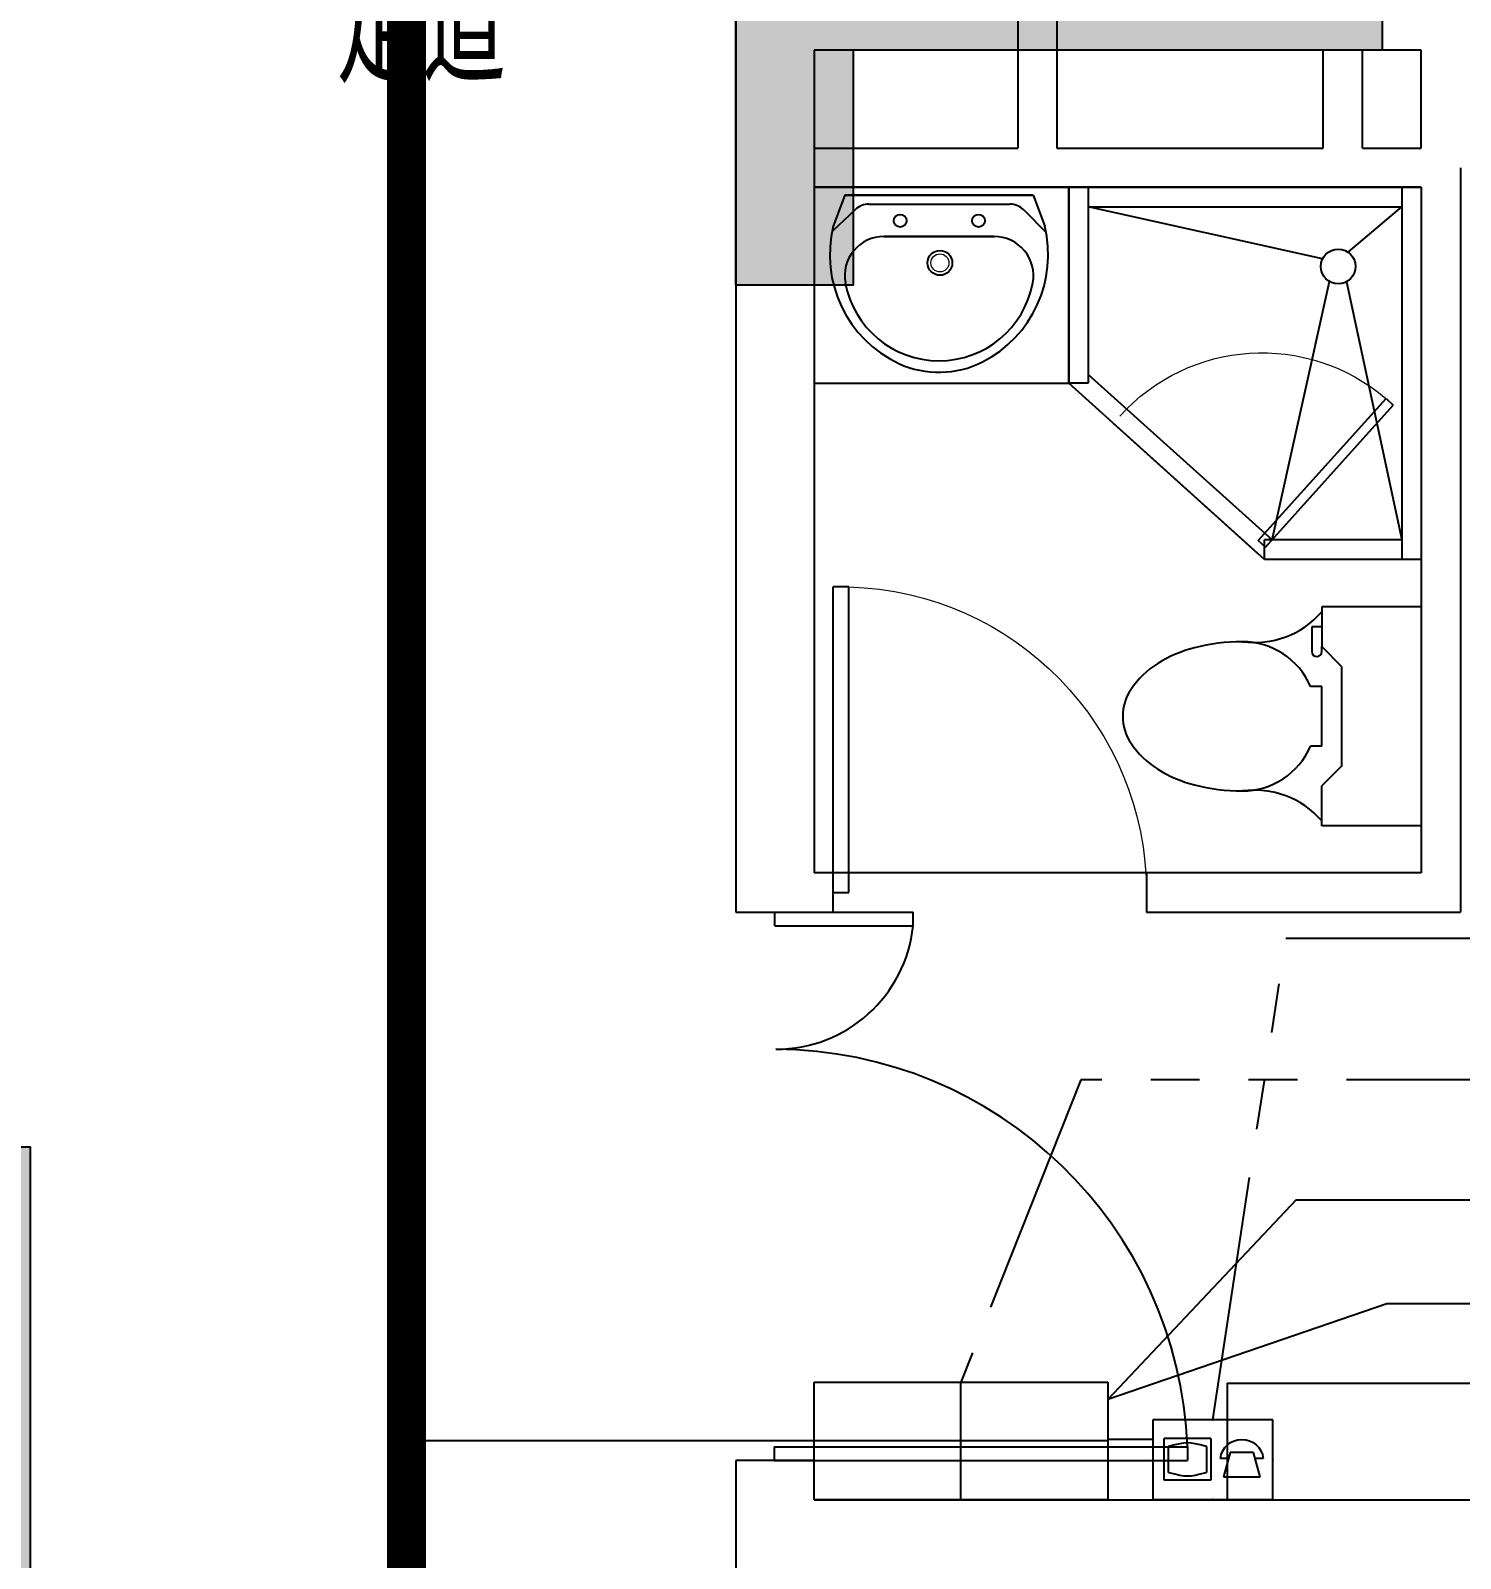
# Model space of a CAD drawing. Extents: x -41969 to 449372, y 65390 to 759577.
# Drawn here: x 298285 to 301935, y 719142 to 723042 of the extents above; entities that cross this region are included whole.
import ezdxf
from ezdxf.enums import TextEntityAlignment as Align

# ---------------------------------------------------------------- set-up
doc = ezdxf.new("R2010")
doc.units = 0
doc.header["$LTSCALE"] = 1000
doc.header["$MEASUREMENT"] = 0
for name, pattern in [('DASHDOT', [1, 0.5, -0.25, 0, -0.25]), ('PHANTOM2', [1.25, 0.625, -0.125, 0.125, -0.125, 0.125, -0.125]), ('PHANTOM3', [1.5, 0.625, -0.125, 0.125, -0.125, 0.125, -0.125, 0.125, -0.125])]:
    doc.linetypes.add(name, pattern=pattern)
for name, color, linetype in [('0-桥架', 120, 'Continuous'), ('EQUIP-箱柜', 241, 'Continuous'), ('EQUIP-通讯', 241, 'Continuous'), ('IN-door', 2, 'Continuous'), ('jg新结构柱', 9, 'Continuous'), ('TEL_TEXT', 7, 'Continuous'), ('WALL', 7, 'Continuous'), ('WIRE-照明', 120, 'Continuous'), ('装修家具', 8, 'Continuous')]:
    doc.layers.add(name, color=color, linetype=linetype)
doc.styles.add('_TCH_LABEL', font='COMPLEX', dxfattribs={"bigfont": 'GBCBIG'})
doc.styles.add('_TEL_DIM', font='SIMPLEX', dxfattribs={"width": 0.8, "height": 3.5, "bigfont": 'HZTXT'})
doc.styles.add('DIM_FONT', font='SIMPLEX', dxfattribs={"width": 0.7, "bigfont": 'GBCBIG'})
doc.styles.get("Standard").update_dxf_attribs({"font": 'gbenor.shx', "bigfont": 'gbcbig.shx'})
doc.linetypes.add('TV', pattern='A,2.8,-0.1,["TV",_TEL_DIM,S=0.07,R=0,X=0,Y=-0.1],-0.52', length=3.42)

# ---------------------------------------------------------------- blocks, each defined once
blk = doc.blocks.new('A$C65FF3140')
at = {"color": 8}
for p, q in [((4450, 9950), (3800, 9950)), ((3800, 9950), (3800, 9450)), ((5350, 9950), (4320, 9950)), ((4450, 9950), (5350, 9950)), ((4450, 9950), (4450, 9450)), ((4500, 9950), (4450, 9950)), ((4450, 9450), (4450, 9950)), ((4500, 9950), (4500, 9450)), ((5300, 9950), (5300, 9000.1)), ((5350, 9950), (5300, 9950)), ((5350, 9950), (5350, 9000.1)), ((3878.5, 9929.5), (3849.1, 9850.9)), ((4359.3, 9929.5), (3878.5, 9929.5)), ((3881.4, 9929.5), (4358.2, 9929.5)), ((3940, 9906.9), (4300, 9906.9)), ((4359.3, 9929.5), (4388.7, 9850.9)), ((3905.8, 9893.4), (3847.7, 9838.9)), ((4335.6, 9892), (4392.4, 9834.3)), ((5098.2, 9767.2), (4499.8, 9900)), ((4500, 9900), (5300, 9900)), ((5163.7, 9784.1), (5300, 9900)), ((4260.1, 9824.2), (3978.2, 9824.2)), ((3978.2, 9824.2), (4260.1, 9824.2)), ((4969.2, 9050.1), (5115.8, 9709.7)), ((5159, 9708.9), (5300, 9050.1)), ((3800, 9450), (4450, 9450)), ((4950, 9000.1), (4450, 9450.1)), ((4500, 9450), (4450, 9450)), ((4969.2, 9050.1), (4500, 9472.3)), ((4564, 9347.3), (4935.7, 9012.9)), ((5300, 9050.1), (4950, 9050.1)), ((4950, 9000.1), (4950, 9050.1)), ((5350, 9000.1), (4950, 9000.1)), ((5350, 9000.1), (5300, 9000.1)), ((5096, 8879), (5096, 8777.4)), ((5350, 8879), (5096, 8879)), ((5350, 8879), (5350, 8320.2)), ((5070.6, 8828.2), (5070.6, 8764.7)), ((5096, 8828.2), (5070.6, 8828.2)), ((5096, 8764.7), (5096, 8777.4)), ((5146.8, 8726.6), (5096, 8777.4)), ((5146.8, 8726.6), (5146.8, 8472.6)), ((5096, 8675.8), (5067.4, 8675.8)), ((5096, 8523.4), (5096, 8675.8)), ((5096, 8523.4), (5067.4, 8523.4)), ((5146.8, 8472.6), (5096, 8421.8)), ((5096, 8320.2), (5096, 8421.8)), ((5350, 8320.2), (5096, 8320.2)), ((4854.3, 6897.2), (6050, 6897.2)), ((4854.3, 6897.2), (4854.3, 6600))]:
    blk.add_line(p, q, dxfattribs=at)
at = {"color": 8, "extrusion": (0, 0, -1)}
for p, q in [((4933.9, 9048.2), (5260, 9410.6)), ((5260, 9410.6), (5278.6, 9393.8)), ((4952.5, 9031.5), (5278.6, 9393.8)), ((4952.5, 9031.5), (4933.9, 9048.2))]:
    blk.add_line(p, q, dxfattribs=at)
at = {"color": 8}
for centre, radius in [((4019.8, 9864.5), 16.3), ((4219.8, 9864.5), 16.3), ((5138.1, 9748), 44.3), ((4121.3, 9757), 31.6)]:
    blk.add_circle(centre, radius, dxfattribs=at)
at = {"color": 8, "lineweight": 13}
blk.add_circle((4121.3, 9757), 23, dxfattribs=at)
at = {"color": 8}
for centre, radius, start, end in [((3940, 9856.9), 50, 90, 133.181), ((4300, 9856.9), 50, 44.5607, 90), ((4147.3, 9777.6), 307.1, 166.1751, 244.7296), ((4090.5, 9777.6), 307.1, 297.0639, 13.8249), ((3978.2, 9724.2), 100, 90, 190.5602), ((4260.1, 9724.2), 100, 349.4398, 90), ((4119.1, 9750.5), 243.4, 190.5602, 349.4398), ((4118.8, 9728), 250.2, 245.8071, 296.4628), ((4923.8, 9016.4), 228.5, 262.201, 318.9109), ((4892.8, 8304.1), 486, 90, 104.5142), ((4892.8, 8599.6), 190.5, 23.5781, 89.9999), ((4855.1, 8449.8), 335.5, 104.5142, 122.0053), ((5083.3, 8764.7), 12.7, 179.9999, 359.9999), ((4797.6, 8541.8), 227, 122.0053, 146.4658), ((4710.4, 8599.6), 122.4, 146.4659, 179.9999), ((4710.4, 8599.6), 122.4, 180, 213.534), ((4797.6, 8657.3), 227, 213.534, 237.9945), ((4892.8, 8599.6), 190.5, 269.9999, 336.4217), ((4855.1, 8749.3), 335.5, 237.9945, 255.4857), ((4892.8, 8895.1), 486, 255.4857, 269.9999), ((4923.8, 8182.7), 228.5, 41.0889, 97.7988)]:
    blk.add_arc(centre, radius, start, end, dxfattribs=at)
at = {"color": 8, "lineweight": 13, "extrusion": (0, 0, -1)}
blk.add_arc((-4943.2, 9039.9), 487.5, 41.987, 130.5177, dxfattribs=at)
at = {"color": 8, "ltscale": 1e-06, "style": 'DIM_FONT', "text_generation_flag": 4, "width": 0.8, "flags": 9}
for tag, p, rotation in [('YSIZE', (7913.6, 18100), 270), ('XSIZE', (7913.6, 18100), 270), ('YSIZE', (5350, 12479.8), 270.0001), ('XSIZE', (5350, 12479.8), 270.0001), ('YSIZE', (7913.6, 10300), 270), ('XSIZE', (7913.6, 10300), 270), ('YSIZE', (5350, 4679.8), 270.0001), ('XSIZE', (5350, 4679.8), 270.0001), ('YSIZE', (-4020.2, -3750), 180.0001), ('XSIZE', (-4020.2, -3750), 180.0001), ('YSIZE', (3779.8, -3750), 180.0001), ('XSIZE', (3779.8, -3750), 180.0001), ('YSIZE', (12500, -4413.7), 270.0001), ('XSIZE', (12500, -4413.7), 270.0001), ('XSIZE', (12451, -6050.4), 180), ('YSIZE', (12451, -6050.4), 180), ('YSIZE', (10569.5, -6235.4), 180), ('XSIZE', (10569.5, -6235.4), 180), ('XSIZE', (-6200, -6313.6), 180), ('YSIZE', (-6200, -6313.6), 180), ('XSIZE', (1600, -6313.6), 180), ('YSIZE', (1600, -6313.6), 180)]:
    blk.add_attdef(tag, p, '', height=0.5, rotation=rotation, dxfattribs=at)
at = {"color": 8, "style": 'DIM_FONT', "oblique": 0, "width": 0.8, "flags": 9}
for tag, p, rotation in [('YSIZE', (5516.7, 17078.2), 360), ('XSIZE', (5516.7, 17078.2), 360), ('YSIZE', (5516.7, 9278.2), 360), ('XSIZE', (5516.7, 9278.2), 360), ('YSIZE', (-7221.8, -3916.7), 270), ('XSIZE', (-7221.8, -3916.7), 270), ('YSIZE', (578.2, -3916.7), 270), ('XSIZE', (578.2, -3916.7), 270)]:
    blk.add_attdef(tag, p, '', height=0.413, rotation=rotation, dxfattribs=at)
at = {"color": 8, "ltscale": 1e-06, "style": 'DIM_FONT', "width": 0.8, "flags": 9}
for tag, p, rotation in [('YSIZE', (5350, 16101), 89.9999), ('XSIZE', (5350, 16101), 89.9999), ('XSIZE', (7913.6, 10500), 90), ('YSIZE', (7913.6, 10500), 90), ('YSIZE', (7913.6, 2700.1), 90), ('XSIZE', (7913.6, 2700.1), 90), ('YSIZE', (-16900, -4413.7), 269.9999), ('XSIZE', (-16900, -4413.7), 269.9999)]:
    blk.add_attdef(tag, p, '', height=0.5, rotation=rotation, dxfattribs=at)
at = {"color": 8, "style": 'DIM_FONT', "text_generation_flag": 4, "width": 0.8, "flags": 9}
for tag, p, rotation in [('YSIZE', (5516.7, 11521.8), 0), ('XSIZE', (5516.7, 11521.8), 0), ('YSIZE', (5516.7, 3721.8), 0), ('XSIZE', (5516.7, 3721.8), 0), ('YSIZE', (9342.9, -1535.9), 180), ('XSIZE', (9342.9, -1535.9), 180), ('YSIZE', (-4978.2, -3916.7), 270), ('XSIZE', (-4978.2, -3916.7), 270), ('YSIZE', (2821.8, -3916.7), 270), ('XSIZE', (2821.8, -3916.7), 270)]:
    blk.add_attdef(tag, p, '', height=0.413, rotation=rotation, dxfattribs=at)
at = {"color": 8, "ltscale": 1e-06, "style": 'DIM_FONT', "oblique": 0, "width": 0.8, "flags": 9}
for tag, p, rotation in [('YSIZE', (5350, 8320.2), 89.9999), ('XSIZE', (5350, 8320.2), 89.9999), ('YSIZE', (-8179.8, -3750), 359.9999), ('XSIZE', (-8179.8, -3750), 359.9999), ('YSIZE', (-379.8, -3750), 359.9999), ('XSIZE', (-379.8, -3750), 359.9999)]:
    blk.add_attdef(tag, p, '', height=0.5, rotation=rotation, dxfattribs=at)
at = {"color": 8, "text_generation_flag": 4, "flags": 9}
for tag, p, height, width in [('YSIZE', (-14000.3, -1399.1), 0.666, 0.834261), ('XSIZE', (-14000.3, -1399.1), 0.666, 0.834261), ('YSIZE', (-10846.1, -3267.1), 0.5, 0.8), ('XSIZE', (-10846.1, -3267.1), 0.5, 0.8)]:
    blk.add_attdef(tag, p, '', height=height, rotation=180, dxfattribs=dict(at, width=width))
at = {"color": 8, "flags": 9}
for tag, p, height, width in [('YSIZE', (9600.3, -1399.1), 0.666, 0.834261), ('XSIZE', (9600.3, -1399.1), 0.666, 0.834261), ('YSIZE', (6446.1, -3267.1), 0.5, 0.8), ('XSIZE', (6446.1, -3267.1), 0.5, 0.8)]:
    blk.add_attdef(tag, p, '', height=height, dxfattribs=dict(at, width=width))
at = {"color": 8, "style": 'DIM_FONT', "width": 0.8, "flags": 9}
for tag in ['YSIZE', 'XSIZE']:
    blk.add_attdef(tag, (-13742.9, -1535.9), '', height=0.413, dxfattribs=at)
at = {"color": 8, "flags": 9}
for tag, p in [('YSIZE', (5880.4, -5584.1)), ('XSIZE', (5880.4, -5584.1)), ('YSIZE', (5880.4, -5584.1)), ('XSIZE', (5880.4, -5584.1)), ('YSIZE', (9400, -8940.7)), ('XSIZE', (9400, -8940.7))]:
    blk.add_attdef(tag, p, '', height=0.5, dxfattribs=at)
at = {"color": 8, "ltscale": 1e-06, "style": 'DIM_FONT', "width": 0.8, "flags": 9}
for tag, p in [('YSIZE', (-16900, -6050.4)), ('XSIZE', (-16900, -6050.4)), ('YSIZE', (-14969.5, -6235.4)), ('XSIZE', (-14969.5, -6235.4)), ('YSIZE', (-6000, -6313.6)), ('XSIZE', (-6000, -6313.6)), ('YSIZE', (1800, -6313.6)), ('XSIZE', (1800, -6313.6))]:
    blk.add_attdef(tag, p, '', height=0.5, dxfattribs=at)
at = {"color": 8, "text_generation_flag": 4, "flags": 9}
for tag, p in [('YSIZE', (-10280.4, -6139.1)), ('XSIZE', (-10280.4, -6139.1)), ('YSIZE', (-13800, -9000.4)), ('XSIZE', (-13800, -9000.4))]:
    blk.add_attdef(tag, p, '', height=0.5, rotation=180, dxfattribs=at)
blk = doc.blocks.new('sdarw52y5fghg')
at = {"layer": 'jg新结构柱'}
h = blk.add_hatch(color=256, dxfattribs=at)
h.dxf.hatch_style = 1
h.paths.add_polyline_path([(16257.6, -2243070.7), (16257.6, -2242470.7), (16507.6, -2242470.7), (16507.6, -2242820.7), (17907.6, -2242820.7), (17907.6, -2243070.7)])
h.paths.add_polyline_path([(24257.6, -2243070.7), (23728.4, -2243070.7), (23728.4, -2242870.7), (24057.6, -2242870.7), (24057.6, -2240670.7), (24257.6, -2240670.7)])
h.paths.add_polyline_path([(14257.6, -2235370.7), (16457.6, -2235370.7), (16457.6, -2235570.7), (14457.6, -2235570.7), (14457.6, -2237020.7), (14257.6, -2237020.7)])
h.paths.add_polyline_path([(26057.6, -2240370.7), (26057.6, -2239770.7), (26257.6, -2239770.7), (26257.6, -2240170.7), (28157.6, -2240170.7), (28157.6, -2240370.7)])
h.paths.add_polyline_path([(33757.6, -2240370.7), (33757.6, -2239770.7), (33557.6, -2239770.7), (33557.6, -2240170.7), (32107.6, -2240170.7), (32107.6, -2240370.7)])
h.paths.add_polyline_path([(33757.6, -2224570.7), (33757.6, -2225170.7), (33557.6, -2225170.7), (33557.6, -2224770.7), (32107.6, -2224770.7), (32107.6, -2224570.7)])
h.paths.add_polyline_path([(26057.6, -2224570.7), (26057.6, -2225170.7), (26257.6, -2225170.7), (26257.6, -2224770.7), (27707.6, -2224770.7), (27707.6, -2224570.7)])
h.paths.add_polyline_path([(27707.6, -2232370.7), (27707.6, -2232570.7), (26357.6, -2232570.7), (26357.6, -2233170.7), (26057.6, -2233170.7), (26057.6, -2231770.7), (26357.6, -2231770.7), (26357.6, -2232370.7)])
h.paths.add_polyline_path([(32107.6, -2232370.7), (32107.6, -2232570.7), (33457.6, -2232570.7), (33457.6, -2233170.7), (33757.6, -2233170.7), (33757.6, -2231770.7), (33457.6, -2231770.7), (33457.6, -2232370.7)])
h.paths.add_polyline_path([(35157.6, -2242871.1), (34557.6, -2242871.1), (34557.6, -2243071.1), (34957.6, -2243071.1), (34957.6, -2244521.1), (35157.6, -2244521.1)])
h.paths.add_polyline_path([(32057.6, -2244520.7), (31857.6, -2244520.7), (31857.6, -2243070.7), (31457.6, -2243070.7), (31457.6, -2242870.7), (32457.6, -2242870.7), (32457.6, -2243070.7), (32057.6, -2243070.7)])
h.paths.add_polyline_path([(34957.6, -2251870.7), (35157.6, -2251870.7), (35157.6, -2251670.7), (35157.6, -2250220.7), (34957.6, -2250220.7)])
h.paths.add_polyline_path([(14457.6, -2243070.3), (13857.6, -2243070.3), (13857.6, -2242870.3), (14257.6, -2242870.3), (14257.6, -2241420.3), (14457.6, -2241420.3)])
h.paths.add_polyline_path([(5357.6, -2242870.7), (5957.6, -2242870.7), (5957.6, -2243070.7), (5557.6, -2243070.7), (5557.6, -2244520.7), (5357.6, -2244520.7)])
h.paths.add_polyline_path([(8457.6, -2244520.3), (8657.6, -2244520.3), (8657.6, -2243070.3), (9057.6, -2243070.3), (9057.6, -2242870.3), (8057.6, -2242870.3), (8057.6, -2243070.3), (8457.6, -2243070.3)])
h.paths.add_polyline_path([(28157.6, -2244870.7), (27957.6, -2244870.7), (27957.6, -2245070.7), (27957.6, -2247120.7), (28157.6, -2247120.7)])
h.paths.add_polyline_path([(12357.6, -2244870.7), (12557.6, -2244870.7), (12557.6, -2245070.7), (12557.6, -2247120.7), (12357.6, -2247120.7)])
h.paths.add_polyline_path([(20157.6, -2246770.3), (20357.6, -2246770.3), (20357.6, -2245170.3), (20757.6, -2245170.3), (20757.6, -2244870.3), (19757.6, -2244870.3), (19757.6, -2245170.3), (20157.6, -2245170.3)])
h.paths.add_polyline_path([(5557.6, -2251870.7), (5357.6, -2251870.7), (5357.6, -2251670.7), (5357.6, -2250220.7), (5557.6, -2250220.7)])
h.paths.add_polyline_path([(32057.6, -2250920.7), (31857.6, -2250920.7), (31857.6, -2252370.7), (31457.6, -2252370.7), (31457.6, -2252570.7), (32457.6, -2252570.7), (32457.6, -2252370.7), (32057.6, -2252370.7)])
h.paths.add_polyline_path([(28157.6, -2250920.7), (27957.6, -2250920.7), (27957.6, -2252370.7), (27557.6, -2252370.7), (27557.6, -2252570.7), (28557.6, -2252570.7), (28557.6, -2252370.7), (28157.6, -2252370.7)])
h.paths.add_polyline_path([(20357.6, -2250920.7), (20157.6, -2250920.7), (20157.6, -2252270.7), (19557.6, -2252270.7), (19557.6, -2252570.7), (20957.6, -2252570.7), (20957.6, -2252270.7), (20357.6, -2252270.7)])
h.paths.add_polyline_path([(12557.6, -2250920.7), (12357.6, -2250920.7), (12357.6, -2252370.7), (11957.6, -2252370.7), (11957.6, -2252570.7), (12957.6, -2252570.7), (12957.6, -2252370.7), (12557.6, -2252370.7)])
h.paths.add_polyline_path([(8657.6, -2250920.7), (8457.6, -2250920.7), (8457.6, -2252370.7), (8057.6, -2252370.7), (8057.6, -2252570.7), (9057.6, -2252570.7), (9057.6, -2252370.7), (8657.6, -2252370.7)])
h.paths.add_polyline_path([(23657.6, -2235570.7), (24057.6, -2235570.7), (24057.6, -2236770.7), (24257.6, -2236770.7), (24257.6, -2235370.7), (23657.6, -2235370.7)])
h.paths.add_polyline_path([(22657.6, -2235570.7), (22657.6, -2235370.7), (21957.6, -2235370.7), (21957.6, -2235570.7)])
blk.add_lwpolyline([(27707.6, -2232370.7), (27707.6, -2232570.7), (26357.6, -2232570.7), (26357.6, -2233170.7), (26057.6, -2233170.7), (26057.6, -2231770.7), (26357.6, -2231770.7), (26357.6, -2232370.7)], close=True, dxfattribs=at)
blk.add_lwpolyline([(23657.6, -2235570.7), (24057.6, -2235570.7), (24057.6, -2236770.7), (24257.6, -2236770.7), (24257.6, -2235370.7), (23657.6, -2235370.7)], dxfattribs=at)
blk = doc.blocks.new('$DorLib2D$00000225')
at = {"color": 0}
for p, q in [((0.475, -0.0014), (0.475, 0.7521)), ((0.475, 0.7521), (0.5, 0.7521)), ((0.5, -0.0014), (0.5, 0.7521)), ((-0.5, 0), (-0.5, 0.252)), ((-0.475, 0.252), (-0.5, 0.252)), ((-0.475, 0), (-0.475, 0.252)), ((-0.475, 0), (-0.5, 0)), ((0.475, -0.0014), (0.5, -0.0014))]:
    blk.add_line(p, q, dxfattribs=at)
for centre, radius, start, end in [((0.5046, -0.0019), 0.7546, 92.2493, 179.7238), ((-0.5008, 0.0026), 0.2508, 359.7899, 84.0974)]:
    blk.add_arc(centre, radius, start, end, dxfattribs=at)
blk = doc.blocks.new('$DorLib2D$00000001')
for p, q in [((0.45, 0.975), (0.5, 0.975)), ((0.45, 0), (0.45, 0.975)), ((0.5, 0), (0.5, 0.975)), ((0.5, 0), (0.45, 0))]:
    blk.add_line(p, q)
at = {"lineweight": 13}
blk.add_arc((0.475, 0), 0.975, 91.4693, 180, dxfattribs=at)
blk = doc.blocks.new('$equip$00001423')
for p, q in [((0.75, 0.6), (-0.75, 0.6)), ((-0.75, 0.6), (-0.75, 0)), ((0, 0), (0, 0.6)), ((0.75, 0), (0.75, 0.6)), ((-0.75, 0.3), (0.75, 0.3)), ((-0.75, 0), (0.75, 0))]:
    blk.add_line(p, q)
for p in [(0, 0.6), (-0.75, 0.3), (0.75, 0.3), (0, 0)]:
    blk.add_point(p)
at = {"style": '_TCH_LABEL', "flags": 9}
blk.add_attdef('A', (0, 0), '', height=0.00002, dxfattribs=at)
blk = doc.blocks.new('$equip$00001887')
at = {"color": 0, "linetype": 'Continuous'}
for p, q in [((-0.75, 0.5), (0.75, 0.5)), ((-0.75, -0.5), (-0.75, 0.5)), ((0.75, 0.5), (0.75, -0.5)), ((0.027, 0.263), (0.027, -0.256)), ((0.027, 0.263), (0.61, 0.263)), ((0.16, 0.185), (0.222, 0.199)), ((0.222, 0.199), (0.273, 0.207)), ((0.273, 0.207), (0.319, 0.21)), ((0.319, 0.21), (0.364, 0.207)), ((0.364, 0.207), (0.415, 0.199)), ((0.415, 0.199), (0.477, 0.185)), ((0.61, -0.256), (0.61, 0.263)), ((-0.631, 0.015), (-0.533, 0.015)), ((-0.59, -0.215), (-0.51, 0.09)), ((-0.51, 0.09), (-0.51, 0.09)), ((-0.51, 0.09), (-0.215, 0.09)), ((-0.215, 0.09), (-0.135, -0.215)), ((-0.193, 0.015), (-0.095, 0.015)), ((0.081, 0.166), (0.16, 0.185)), ((0.081, 0.166), (0.081, -0.159)), ((0.477, 0.185), (0.556, 0.166)), ((0.556, -0.159), (0.556, 0.166)), ((0.16, -0.179), (0.081, -0.159)), ((0.222, -0.193), (0.16, -0.179)), ((0.477, -0.179), (0.415, -0.193)), ((0.556, -0.159), (0.477, -0.179)), ((-0.135, -0.215), (-0.59, -0.215)), ((0.027, -0.256), (0.61, -0.256)), ((0.273, -0.201), (0.222, -0.193)), ((0.319, -0.204), (0.273, -0.201)), ((0.364, -0.201), (0.319, -0.204)), ((0.415, -0.193), (0.364, -0.201)), ((0.75, -0.5), (-0.75, -0.5))]:
    blk.add_line(p, q, dxfattribs=at)
blk.add_arc((-0.363, -0.017), 0.27, 6.9897, 173.0103, dxfattribs=at)
for p in [(0, 0.5), (-0.75, 0), (0.75, 0), (0, -0.5)]:
    blk.add_point(p)
at = {"layer": 'TEL_TEXT', "style": '_TEL_DIM', "flags": 1}
blk.add_attdef('A', text='', height=0.00002, dxfattribs=at).set_placement((0, 0), align=Align.MIDDLE_CENTER)

msp = doc.modelspace()

# ---------------------------------------------------------------- linework, layer by layer
at = {"layer": '0-桥架', "const_width": 100}
msp.add_lwpolyline([(299244.3, 711664.4), (299244.3, 728026.6)], dxfattribs=at)
at = {"layer": 'IN-door'}
msp.add_line((301133.3, 720892.2), (300333.3, 720892.2), dxfattribs=at)
at = {"layer": 'WALL'}
for p, q in [((300804.7, 723442.2), (300804.7, 722742.2)), ((300904.7, 723442.2), (300904.7, 722742.2)), ((300084.7, 723092.2), (300084.7, 720842.2)), ((300284.7, 722992.2), (300284.7, 720892.2)), ((301584.7, 722992.2), (300284.7, 722992.2)), ((301584.7, 722742.2), (301584.7, 722992.2)), ((301834.7, 722992.2), (301684.7, 722992.2)), ((301684.7, 722742.2), (301684.7, 722992.2)), ((301834.7, 722742.2), (301834.7, 722992.2)), ((300284.7, 722742.2), (300754.7, 722742.2)), ((300284.7, 722742.2), (300284.7, 722642.2)), ((300754.7, 722742.2), (300804.7, 722742.2)), ((300904.7, 722742.2), (301584.7, 722742.2)), ((301684.7, 722742.2), (301834.7, 722742.2)), ((301934.7, 722692.2), (301934.7, 720792.2)), ((300284.7, 722642.2), (300754.7, 722642.2)), ((300754.7, 722642.2), (300854.7, 722642.2)), ((300854.7, 722642.2), (301634.7, 722642.2)), ((301634.7, 722642.2), (301834.7, 722642.2)), ((301834.7, 722642.2), (301834.7, 720892.2)), ((300333.3, 720892.2), (300284.7, 720892.2)), ((300333.3, 720792.2), (300333.3, 720892.2)), ((301834.7, 720892.2), (301133.3, 720892.2)), ((301133.3, 720892.2), (301133.3, 720792.2)), ((300084.7, 720842.2), (300084.7, 720792)), ((300084.7, 720792), (300284.7, 720792)), ((300284.7, 720792), (300284.7, 720792.2)), ((300284.7, 720792.2), (300333.3, 720792.2)), ((301133.3, 720792.2), (301934.7, 720792.2)), ((300284.7, 719392), (300084.7, 719392)), ((300084.7, 719392), (300084.7, 719192.2)), ((300284.7, 719292.2), (300284.7, 719392)), ((300284.7, 719292.2), (307584.7, 719292.2)), ((300084.7, 719192.2), (300084.7, 718992.2))]:
    msp.add_line(p, q, dxfattribs=at)
at = {"layer": 'WIRE-照明', "linetype": 'PHANTOM2'}
for p in [(301302.7, 719496.3), (307095.4, 720724.5)]:
    msp.add_line(p, (301489.3, 720724.5), dxfattribs=at)
at = {"layer": 'WIRE-照明', "linetype": 'PHANTOM3'}
for p, q in [((300965.9, 720364.2), (300659.7, 719592.2)), ((306769, 720364.2), (300965.9, 720364.2))]:
    msp.add_line(p, q, dxfattribs=at)
at = {"layer": 'WIRE-照明'}
for p, q in [((301515.3, 720057.9), (301034.7, 719548)), ((301515.3, 720057.9), (306001.2, 720057.9)), ((300284.7, 719442.2), (299244.3, 719442.2))]:
    msp.add_line(p, q, dxfattribs=at)
at = {"layer": 'WIRE-照明', "linetype": 'TV', "ltscale": 0.5}
for p, q in [((301746.8, 719791.7), (301034.7, 719548)), ((304924.1, 719791.7), (301746.8, 719791.7))]:
    msp.add_line(p, q, dxfattribs=at)
at = {"layer": 'WIRE-照明', "linetype": 'DASHDOT', "ltscale": 0.3}
msp.add_line((301149.7, 719445.4), (301034.7, 719445.4), dxfattribs=at)

# ---------------------------------------------------------------- block references
at = {"layer": 'EQUIP-箱柜', "xscale": -500, "yscale": 500, "zscale": 500}
msp.add_blockref('$equip$00001423', (300659.7, 719292.2), dxfattribs=at)
at = {"layer": 'EQUIP-通讯', "xscale": -204.1200000001118, "yscale": 204.1200000001118, "zscale": 204.1199999999893}
msp.add_blockref('$equip$00001887', (301302.7, 719394.3), dxfattribs=at)
at = {"layer": 'IN-door'}
for name, p, xscale, yscale, zscale, rotation in [('$DorLib2D$00000001', (300733.3, 720842.2), -800, 800, 100.0000008017814, 359.9999999224934), ('$DorLib2D$00000225', (300184.7, 720092), -1400, -1400, 200, 90.00000012357084)]:
    msp.add_blockref(name, p, dxfattribs=dict(at, xscale=xscale, yscale=yscale, zscale=zscale, rotation=rotation))
at = {"layer": 'jg新结构柱'}
msp.add_blockref('sdarw52y5fghg', (274027.1, 2955562.9), dxfattribs=at)
at = {"layer": '装修家具'}
msp.add_blockref('A$C65FF3140', (296484.7, 712692.2), dxfattribs=at)

# ---------------------------------------------------------------- texts
at = {"color": 9}
msp.add_text('走道', height=300, dxfattribs=at).set_placement((299066.6, 722908.7))

doc.saveas('drawing.dxf')
